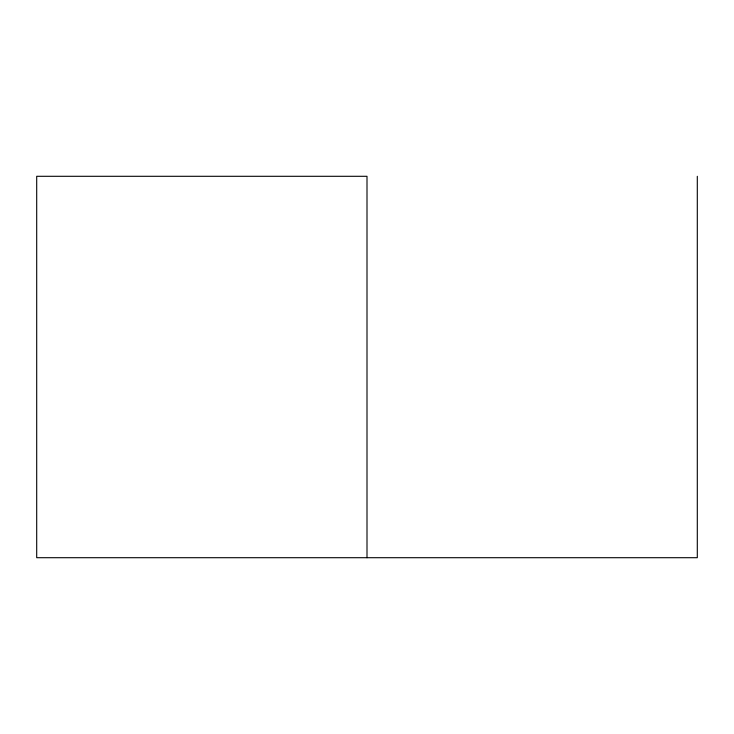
<?xml version="1.0" encoding="UTF-8"?>
<svg xmlns="http://www.w3.org/2000/svg" width="734" height="734" viewBox="0 0 734 734"><rect width="100%" height="100%" fill="white"/><g stroke="black" fill="none" stroke-linecap="round" stroke-linejoin="round"><path stroke-width="1.1" d="M697.3 176.298L697.3 557.702L36.7 557.702L36.7 176.298L367 176.298L367 557.702"/></g></svg>
